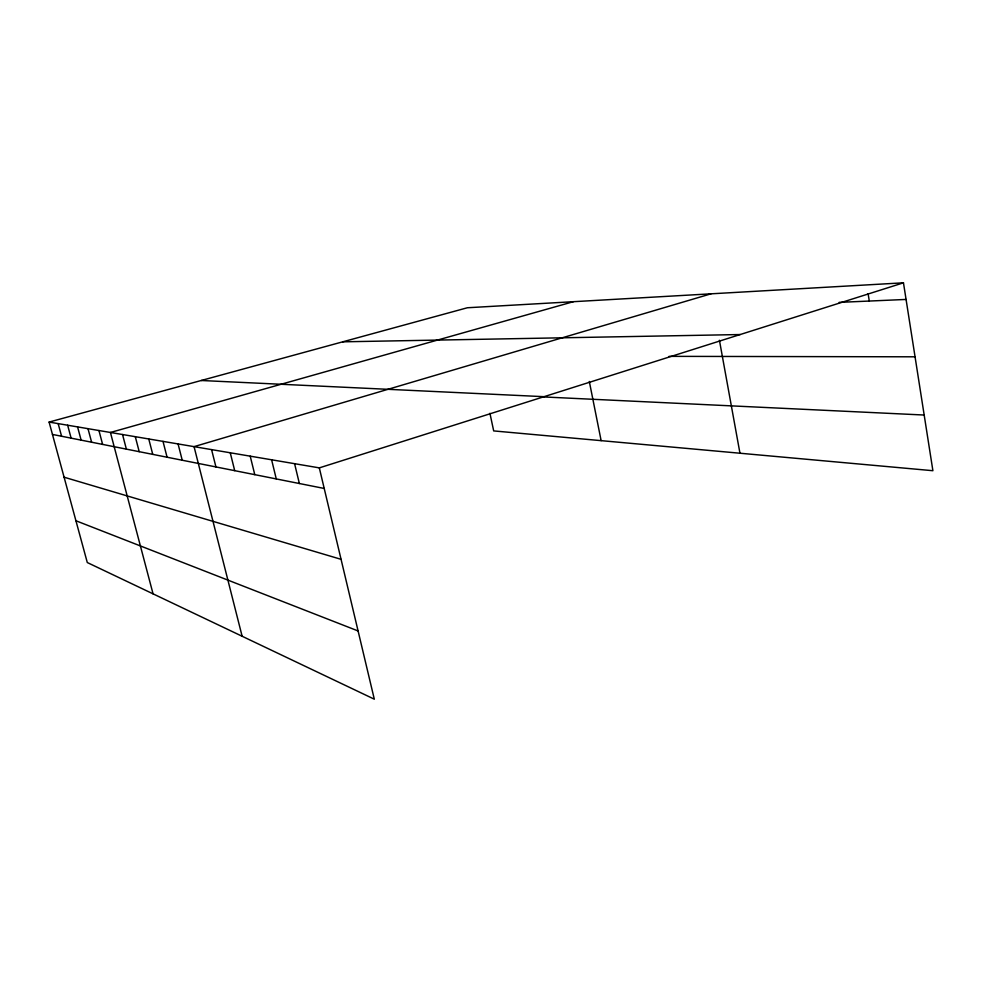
<?xml version="1.0" encoding="UTF-8"?>
<svg xmlns="http://www.w3.org/2000/svg" width="982" height="982" viewBox="0 0 982 982"><rect width="100%" height="100%" fill="white"/><g stroke="black" fill="none" stroke-linecap="round" stroke-linejoin="round"><path stroke-width="1.47" d="M319.322 467.874L374.314 699.184L87.288 562.539L49.1 422.076L319.322 467.874L903.465 282.816L932.9 470.709L493.688 430.914L489.92 413.287M710.993 293.827L194.055 446.638L242.137 636.262M573.378 301.695L110.426 432.473L153.057 593.852M49.1 422.076L467.371 307.759L903.465 282.816M839.119 302.37L906.067 299.436M342.755 341.822L740.183 334.543M669.086 356.356L915.064 356.81M201.236 380.5L544.053 396.679M542.187 396.875L924.185 415.03M52.463 434.437L324.22 488.459M64.088 477.203L341.061 559.323M75.921 520.755L358.099 630.96M58.159 423.61L61.584 436.253M77.578 426.9L81.125 440.145M67.648 425.218L71.121 438.156M87.999 428.668L91.608 442.219M98.936 430.521L102.619 444.416M135.295 436.683L139.211 451.683M122.541 434.523L126.371 449.13M148.761 438.966L152.75 454.371M163 441.384L167.075 457.219M178.073 443.938L182.235 460.239M211.572 449.609L215.93 466.929M230.254 452.776L234.71 470.66M250.214 456.164L254.78 474.65M271.609 459.785L276.273 478.934M294.588 463.676L299.363 483.512M589.31 381.458L601.131 440.648M719.425 340.263L739.962 453.23M868.1 293.716L869.291 301.044"/></g></svg>
